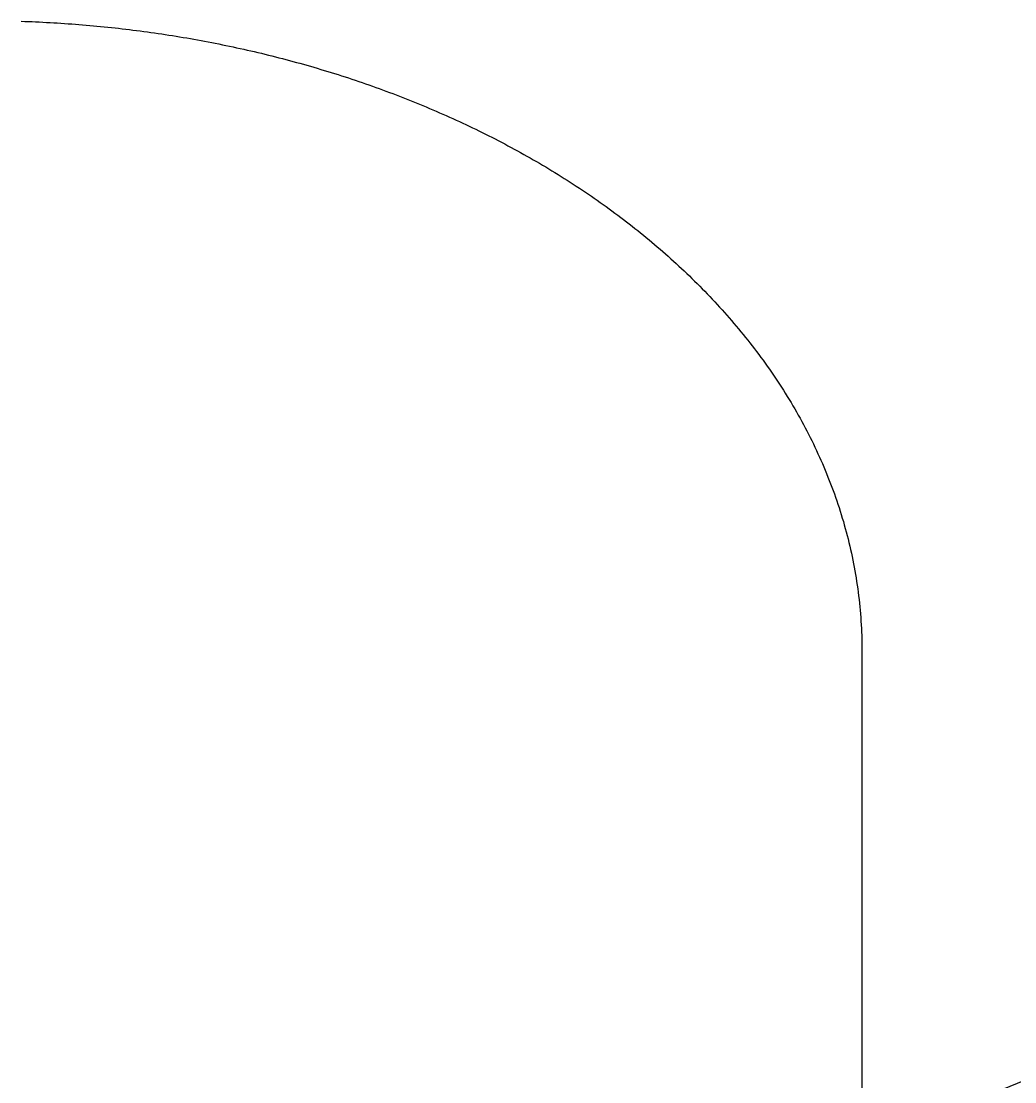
# Model space of a CAD drawing. Header units: millimetres. Extents: x 0 to 3800, y -67 to 2530.
# Drawn here: x 2277.25 to 2301.56, y 986.97 to 1012.91 of the extents above; entities that cross this region are included whole.
import ezdxf

# ---------------------------------------------------------------- set-up
doc = ezdxf.new("R2010")
doc.units = ezdxf.units.MM
doc.layers.add('내부선 및 부속', color=4, linetype='Continuous')

msp = doc.modelspace()

# ---------------------------------------------------------------- linework, layer by layer
at = {"layer": '내부선 및 부속', "linetype": 'Continuous'}
msp.add_line((2297.818, 997.528), (2297.818, 974.02), dxfattribs=at)
at = {"layer": '내부선 및 부속', "linetype": 'Continuous', "flags": 128}
msp.add_lwpolyline([(2277.253, 1012.909), (2277.341, 1012.906), (2277.429, 1012.903), (2277.517, 1012.899), (2277.606, 1012.895), (2277.694, 1012.891), (2277.782, 1012.887), (2277.87, 1012.882), (2277.959, 1012.877), (2278.047, 1012.872), (2278.135, 1012.867), (2278.224, 1012.861), (2278.312, 1012.855), (2278.4, 1012.849), (2278.488, 1012.843), (2278.577, 1012.836), (2278.665, 1012.829), (2278.753, 1012.822), (2278.841, 1012.815), (2278.93, 1012.807), (2279.018, 1012.799), (2279.106, 1012.791), (2279.194, 1012.782), (2279.282, 1012.773), (2279.371, 1012.764), (2279.459, 1012.755), (2279.547, 1012.745), (2279.635, 1012.736), (2279.723, 1012.725), (2279.811, 1012.715), (2279.899, 1012.705), (2279.987, 1012.694), (2280.075, 1012.682), (2280.163, 1012.671), (2280.251, 1012.659), (2280.339, 1012.647), (2280.426, 1012.635), (2280.514, 1012.623), (2280.602, 1012.61), (2280.69, 1012.597), (2280.777, 1012.584), (2280.865, 1012.57), (2280.953, 1012.556), (2281.04, 1012.542), (2281.128, 1012.528), (2281.215, 1012.513), (2281.303, 1012.499), (2281.39, 1012.483), (2281.477, 1012.468), (2281.565, 1012.452), (2281.652, 1012.436), (2281.739, 1012.42), (2281.826, 1012.404), (2281.913, 1012.387), (2282, 1012.37), (2282.087, 1012.353), (2282.174, 1012.335), (2282.261, 1012.317), (2282.348, 1012.299), (2282.435, 1012.281), (2282.522, 1012.262), (2282.608, 1012.243), (2282.695, 1012.224), (2282.781, 1012.204), (2282.868, 1012.185), (2282.954, 1012.165), (2283.04, 1012.144), (2283.127, 1012.124), (2283.213, 1012.103), (2283.299, 1012.082), (2283.385, 1012.061), (2283.471, 1012.039), (2283.557, 1012.017), (2283.643, 1011.995), (2283.728, 1011.972), (2283.814, 1011.95), (2283.899, 1011.927), (2283.985, 1011.903), (2284.07, 1011.88), (2284.156, 1011.856), (2284.241, 1011.832), (2284.326, 1011.807), (2284.411, 1011.783), (2284.496, 1011.758), (2284.581, 1011.732), (2284.666, 1011.707), (2284.75, 1011.681), (2284.835, 1011.655), (2284.92, 1011.629), (2285.004, 1011.602), (2285.088, 1011.575), (2285.173, 1011.548), (2285.257, 1011.521), (2285.341, 1011.493), (2285.425, 1011.465), (2285.508, 1011.436), (2285.592, 1011.408), (2285.676, 1011.379), (2285.759, 1011.35), (2285.843, 1011.32), (2285.926, 1011.291), (2285.926, 1011.291), (2286.009, 1011.261), (2286.092, 1011.23), (2286.175, 1011.2), (2286.258, 1011.169), (2286.341, 1011.138), (2286.424, 1011.107), (2286.506, 1011.075), (2286.588, 1011.043), (2286.671, 1011.011), (2286.753, 1010.978), (2286.835, 1010.945), (2286.917, 1010.912), (2286.999, 1010.879), (2287.08, 1010.845), (2287.162, 1010.811), (2287.243, 1010.777), (2287.325, 1010.742), (2287.406, 1010.707), (2287.487, 1010.672), (2287.568, 1010.636), (2287.649, 1010.601), (2287.729, 1010.565), (2287.81, 1010.528), (2287.89, 1010.492), (2287.971, 1010.455), (2288.051, 1010.417), (2288.131, 1010.38), (2288.21, 1010.342), (2288.29, 1010.304), (2288.37, 1010.265), (2288.449, 1010.227), (2288.528, 1010.188), (2288.608, 1010.148), (2288.687, 1010.109), (2288.765, 1010.069), (2288.844, 1010.029), (2288.923, 1009.988), (2289.001, 1009.947), (2289.079, 1009.906), (2289.158, 1009.865), (2289.235, 1009.823), (2289.313, 1009.781), (2289.391, 1009.739), (2289.468, 1009.696), (2289.546, 1009.653), (2289.623, 1009.61), (2289.7, 1009.566), (2289.776, 1009.522), (2289.853, 1009.478), (2289.929, 1009.434), (2290.006, 1009.389), (2290.082, 1009.344), (2290.157, 1009.298), (2290.233, 1009.252), (2290.309, 1009.206), (2290.384, 1009.16), (2290.459, 1009.113), (2290.534, 1009.066), (2290.609, 1009.019), (2290.683, 1008.971), (2290.757, 1008.923), (2290.831, 1008.875), (2290.905, 1008.827), (2290.979, 1008.778), (2291.052, 1008.728), (2291.126, 1008.679), (2291.199, 1008.629), (2291.271, 1008.579), (2291.344, 1008.528), (2291.416, 1008.477), (2291.488, 1008.426), (2291.56, 1008.375), (2291.632, 1008.323), (2291.703, 1008.271), (2291.775, 1008.218), (2291.846, 1008.166), (2291.916, 1008.112), (2291.987, 1008.059), (2292.057, 1008.005), (2292.127, 1007.951), (2292.197, 1007.897), (2292.266, 1007.842), (2292.335, 1007.787), (2292.404, 1007.731), (2292.473, 1007.676), (2292.541, 1007.62), (2292.609, 1007.563), (2292.677, 1007.507), (2292.745, 1007.45), (2292.812, 1007.392), (2292.879, 1007.334), (2292.946, 1007.276), (2293.012, 1007.218), (2293.079, 1007.159), (2293.144, 1007.1), (2293.21, 1007.041), (2293.275, 1006.981), (2293.34, 1006.921), (2293.405, 1006.861), (2293.469, 1006.8), (2293.469, 1006.8), (2293.533, 1006.739), (2293.597, 1006.678), (2293.66, 1006.616), (2293.724, 1006.554), (2293.786, 1006.492), (2293.849, 1006.429), (2293.911, 1006.366), (2293.973, 1006.303), (2294.034, 1006.239), (2294.095, 1006.175), (2294.156, 1006.111), (2294.216, 1006.046), (2294.276, 1005.981), (2294.336, 1005.916), (2294.395, 1005.851), (2294.454, 1005.785), (2294.513, 1005.718), (2294.571, 1005.652), (2294.629, 1005.585), (2294.687, 1005.518), (2294.744, 1005.45), (2294.801, 1005.382), (2294.857, 1005.314), (2294.913, 1005.245), (2294.969, 1005.176), (2295.024, 1005.107), (2295.078, 1005.038), (2295.133, 1004.968), (2295.187, 1004.898), (2295.24, 1004.827), (2295.293, 1004.756), (2295.346, 1004.685), (2295.398, 1004.614), (2295.45, 1004.542), (2295.501, 1004.47), (2295.552, 1004.398), (2295.603, 1004.325), (2295.653, 1004.252), (2295.702, 1004.179), (2295.751, 1004.105), (2295.8, 1004.031), (2295.848, 1003.957), (2295.896, 1003.882), (2295.943, 1003.808), (2295.99, 1003.732), (2296.036, 1003.657), (2296.082, 1003.581), (2296.127, 1003.505), (2296.172, 1003.429), (2296.216, 1003.352), (2296.259, 1003.275), (2296.303, 1003.198), (2296.345, 1003.12), (2296.387, 1003.043), (2296.429, 1002.964), (2296.47, 1002.886), (2296.51, 1002.807), (2296.55, 1002.728), (2296.59, 1002.649), (2296.629, 1002.57), (2296.667, 1002.49), (2296.705, 1002.41), (2296.742, 1002.329), (2296.779, 1002.249), (2296.815, 1002.168), (2296.85, 1002.087), (2296.885, 1002.005), (2296.919, 1001.924), (2296.953, 1001.842), (2296.986, 1001.76), (2297.019, 1001.678), (2297.051, 1001.595), (2297.082, 1001.512), (2297.113, 1001.429), (2297.143, 1001.346), (2297.173, 1001.263), (2297.202, 1001.179), (2297.23, 1001.095), (2297.257, 1001.011), (2297.285, 1000.927), (2297.311, 1000.842), (2297.337, 1000.757), (2297.362, 1000.672), (2297.386, 1000.587), (2297.41, 1000.502), (2297.433, 1000.416), (2297.456, 1000.331), (2297.478, 1000.245), (2297.499, 1000.159), (2297.52, 1000.072), (2297.54, 999.986), (2297.559, 999.899), (2297.577, 999.813), (2297.595, 999.726), (2297.612, 999.639), (2297.629, 999.552), (2297.645, 999.465), (2297.66, 999.377), (2297.674, 999.29), (2297.688, 999.202), (2297.688, 999.202), (2297.701, 999.115), (2297.714, 999.027), (2297.726, 998.939), (2297.737, 998.851), (2297.747, 998.763), (2297.757, 998.675), (2297.766, 998.587), (2297.774, 998.499), (2297.781, 998.411), (2297.788, 998.322), (2297.794, 998.234), (2297.8, 998.146), (2297.805, 998.057), (2297.808, 997.969), (2297.812, 997.881), (2297.814, 997.792), (2297.816, 997.704), (2297.817, 997.616), (2297.818, 997.527), (2297.818, 997.527)], dxfattribs=at)
msp.add_lwpolyline([(2298.451, 985.525, -0.207521), (2345.869, 987.339)], format="xyb", dxfattribs=at)

doc.saveas('drawing.dxf')
